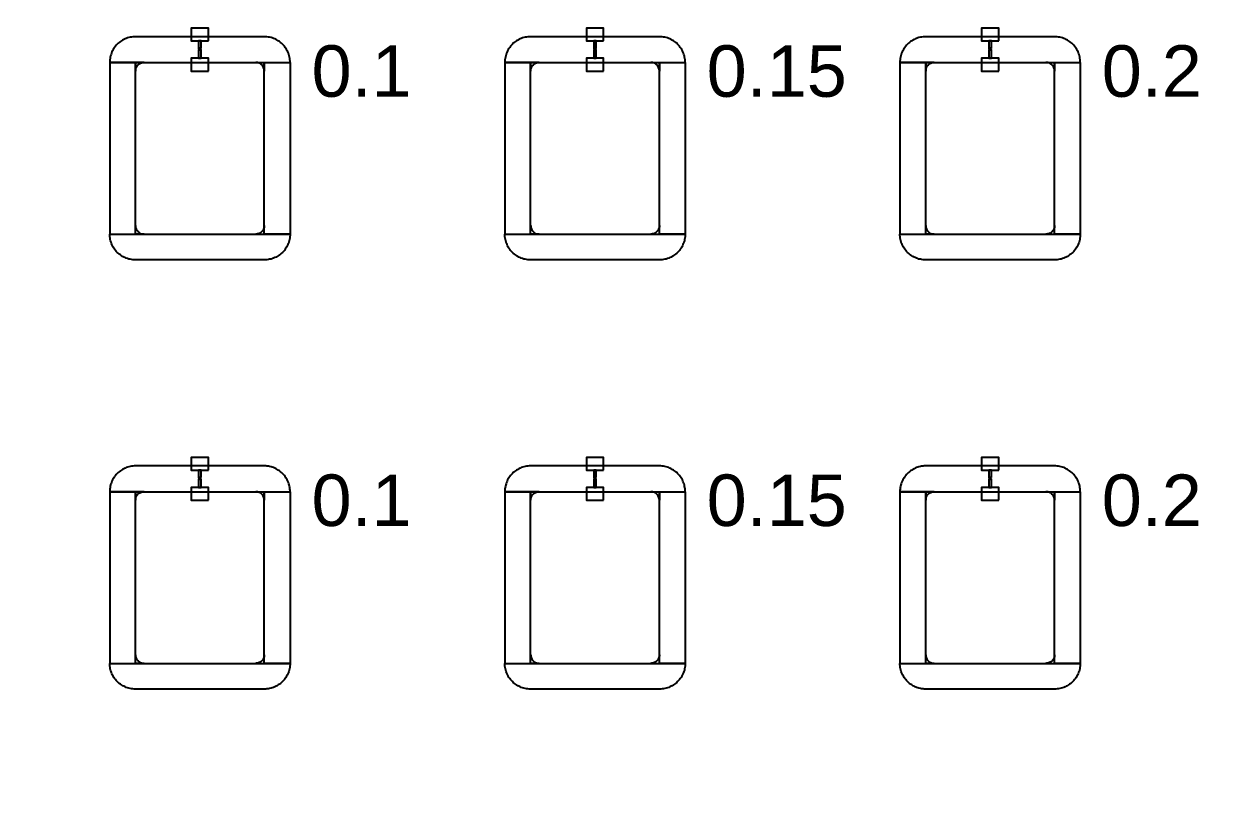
# Model space of a CAD drawing. Extents: x -50000 to 50000, y -50000 to 50000.
# Drawn here: x 18045 to 19432, y -32922 to -32025 of the extents above; entities that cross this region are included whole.
import ezdxf

# ---------------------------------------------------------------- set-up
doc = ezdxf.new("R2010")
doc.units = 0
doc.layers.get('0').update_dxf_attribs({"linetype": 'CONTINUOUS'})
for name, color, linetype in [('BASEMETAL', 4, 'CONTINUOUS'), ('FRAME', 8, 'CONTINUOUS'), ('MARKERS', 2, 'CONTINUOUS')]:
    doc.layers.add(name, color=color, linetype=linetype)
doc.styles.get("Standard").update_dxf_attribs({"font": 'arial.ttf'})

# ---------------------------------------------------------------- blocks, each defined once
blk = doc.blocks.new('CHIP_JARRAY')
for points in [[(3750, 3830), (3855, 3830), (3855, 3830), (3855, 3831.6), (3854.8, 3833.1), (3854.6, 3834.7), (3854.3, 3836.2), (3854, 3837.8), (3853.5, 3839.3), (3853, 3840.8), (3852.4, 3842.2), (3851.7, 3843.6), (3851, 3845), (3850.2, 3846.3), (3849.3, 3847.6), (3848.3, 3848.9), (3847.3, 3850.1), (3846.2, 3851.2), (3845.1, 3852.3), (3843.9, 3853.3), (3842.6, 3854.3), (3841.3, 3855.2), (3840, 3856), (3838.6, 3856.7), (3837.2, 3857.4), (3835.8, 3858), (3834.3, 3858.5), (3832.8, 3859), (3831.2, 3859.3), (3829.7, 3859.6), (3828.1, 3859.8), (3826.6, 3860), (3825, 3860), (3675, 3860), (3673.4, 3860), (3671.9, 3859.8), (3670.3, 3859.6), (3668.8, 3859.3), (3667.2, 3859), (3665.7, 3858.5), (3664.2, 3858), (3662.8, 3857.4), (3661.4, 3856.7), (3660, 3856), (3658.7, 3855.2), (3657.4, 3854.3), (3656.1, 3853.3), (3654.9, 3852.3), (3653.8, 3851.2), (3652.7, 3850.1), (3651.7, 3848.9), (3650.7, 3847.6), (3649.8, 3846.3), (3649, 3845), (3648.3, 3843.6), (3647.6, 3842.2), (3647, 3840.8), (3646.5, 3839.3), (3646, 3837.8), (3645.7, 3836.2), (3645.4, 3834.7), (3645.2, 3833.1), (3645, 3831.6), (3645, 3830), (3645, 3830)], [(4210, 3830), (4315, 3830), (4315, 3830), (4315, 3831.6), (4314.8, 3833.1), (4314.6, 3834.7), (4314.3, 3836.2), (4314, 3837.8), (4313.5, 3839.3), (4313, 3840.8), (4312.4, 3842.2), (4311.7, 3843.6), (4311, 3845), (4310.2, 3846.3), (4309.3, 3847.6), (4308.3, 3848.9), (4307.3, 3850.1), (4306.2, 3851.2), (4305.1, 3852.3), (4303.9, 3853.3), (4302.6, 3854.3), (4301.3, 3855.2), (4300, 3856), (4298.6, 3856.7), (4297.2, 3857.4), (4295.8, 3858), (4294.3, 3858.5), (4292.8, 3859), (4291.2, 3859.3), (4289.7, 3859.6), (4288.1, 3859.8), (4286.6, 3860), (4285, 3860), (4135, 3860), (4133.4, 3860), (4131.9, 3859.8), (4130.3, 3859.6), (4128.8, 3859.3), (4127.2, 3859), (4125.7, 3858.5), (4124.2, 3858), (4122.8, 3857.4), (4121.4, 3856.7), (4120, 3856), (4118.7, 3855.2), (4117.4, 3854.3), (4116.1, 3853.3), (4114.9, 3852.3), (4113.8, 3851.2), (4112.7, 3850.1), (4111.7, 3848.9), (4110.7, 3847.6), (4109.8, 3846.3), (4109, 3845), (4108.3, 3843.6), (4107.6, 3842.2), (4107, 3840.8), (4106.5, 3839.3), (4106, 3837.8), (4105.7, 3836.2), (4105.4, 3834.7), (4105.2, 3833.1), (4105, 3831.6), (4105, 3830), (4105, 3830)], [(4670, 3830), (4775, 3830), (4775, 3830), (4775, 3831.6), (4774.8, 3833.1), (4774.6, 3834.7), (4774.3, 3836.2), (4774, 3837.8), (4773.5, 3839.3), (4773, 3840.8), (4772.4, 3842.2), (4771.7, 3843.6), (4771, 3845), (4770.2, 3846.3), (4769.3, 3847.6), (4768.3, 3848.9), (4767.3, 3850.1), (4766.2, 3851.2), (4765.1, 3852.3), (4763.9, 3853.3), (4762.6, 3854.3), (4761.3, 3855.2), (4760, 3856), (4758.6, 3856.7), (4757.2, 3857.4), (4755.8, 3858), (4754.3, 3858.5), (4752.8, 3859), (4751.2, 3859.3), (4749.7, 3859.6), (4748.1, 3859.8), (4746.6, 3860), (4745, 3860), (4595, 3860), (4593.4, 3860), (4591.9, 3859.8), (4590.3, 3859.6), (4588.8, 3859.3), (4587.2, 3859), (4585.7, 3858.5), (4584.2, 3858), (4582.8, 3857.4), (4581.4, 3856.7), (4580, 3856), (4578.7, 3855.2), (4577.4, 3854.3), (4576.1, 3853.3), (4574.9, 3852.3), (4573.8, 3851.2), (4572.7, 3850.1), (4571.7, 3848.9), (4570.7, 3847.6), (4569.8, 3846.3), (4569, 3845), (4568.3, 3843.6), (4567.6, 3842.2), (4567, 3840.8), (4566.5, 3839.3), (4566, 3837.8), (4565.7, 3836.2), (4565.4, 3834.7), (4565.2, 3833.1), (4565, 3831.6), (4565, 3830), (4565, 3830)], [(3675, 3630), (3675, 3830), (3645, 3830), (3645, 3630)], [(3675, 3830), (3675, 3820), (3675.1, 3821), (3675.2, 3822.1), (3675.5, 3823.1), (3675.9, 3824.1), (3676.3, 3825), (3676.9, 3825.9), (3677.6, 3826.7), (3678.3, 3827.4), (3679.1, 3828.1), (3680, 3828.7), (3680.9, 3829.1), (3681.9, 3829.5), (3682.9, 3829.8), (3684, 3829.9), (3685, 3830)], [(3825, 3830), (3825, 3820), (3824.9, 3821), (3824.8, 3822.1), (3824.5, 3823.1), (3824.1, 3824.1), (3823.7, 3825), (3823.1, 3825.9), (3822.4, 3826.7), (3821.7, 3827.4), (3820.9, 3828.1), (3820, 3828.7), (3819.1, 3829.1), (3818.1, 3829.5), (3817.1, 3829.8), (3816, 3829.9), (3815, 3830)], [(3825, 3630), (3825, 3830), (3855, 3830), (3855, 3630)], [(4135, 3630), (4135, 3830), (4105, 3830), (4105, 3630)], [(4135, 3830), (4135, 3820), (4135.1, 3821), (4135.2, 3822.1), (4135.5, 3823.1), (4135.9, 3824.1), (4136.3, 3825), (4136.9, 3825.9), (4137.6, 3826.7), (4138.3, 3827.4), (4139.1, 3828.1), (4140, 3828.7), (4140.9, 3829.1), (4141.9, 3829.5), (4142.9, 3829.8), (4144, 3829.9), (4145, 3830)], [(4285, 3830), (4285, 3820), (4284.9, 3821), (4284.8, 3822.1), (4284.5, 3823.1), (4284.1, 3824.1), (4283.7, 3825), (4283.1, 3825.9), (4282.4, 3826.7), (4281.7, 3827.4), (4280.9, 3828.1), (4280, 3828.7), (4279.1, 3829.1), (4278.1, 3829.5), (4277.1, 3829.8), (4276, 3829.9), (4275, 3830)], [(4285, 3630), (4285, 3830), (4315, 3830), (4315, 3630)], [(4595, 3630), (4595, 3830), (4565, 3830), (4565, 3630)], [(4595, 3830), (4595, 3820), (4595.1, 3821), (4595.2, 3822.1), (4595.5, 3823.1), (4595.9, 3824.1), (4596.3, 3825), (4596.9, 3825.9), (4597.6, 3826.7), (4598.3, 3827.4), (4599.1, 3828.1), (4600, 3828.7), (4600.9, 3829.1), (4601.9, 3829.5), (4602.9, 3829.8), (4604, 3829.9), (4605, 3830)], [(4745, 3830), (4745, 3820), (4744.9, 3821), (4744.8, 3822.1), (4744.5, 3823.1), (4744.1, 3824.1), (4743.7, 3825), (4743.1, 3825.9), (4742.4, 3826.7), (4741.7, 3827.4), (4740.9, 3828.1), (4740, 3828.7), (4739.1, 3829.1), (4738.1, 3829.5), (4737.1, 3829.8), (4736, 3829.9), (4735, 3830)], [(4745, 3630), (4745, 3830), (4775, 3830), (4775, 3630)], [(3675, 3630), (3675, 3640), (3675.1, 3639), (3675.2, 3637.9), (3675.5, 3636.9), (3675.9, 3635.9), (3676.3, 3635), (3676.9, 3634.1), (3677.6, 3633.3), (3678.3, 3632.6), (3679.1, 3631.9), (3680, 3631.3), (3680.9, 3630.9), (3681.9, 3630.5), (3682.9, 3630.2), (3684, 3630.1), (3685, 3630)], [(3825, 3630), (3825, 3640), (3824.9, 3639), (3824.8, 3637.9), (3824.5, 3636.9), (3824.1, 3635.9), (3823.7, 3635), (3823.1, 3634.1), (3822.4, 3633.3), (3821.7, 3632.6), (3820.9, 3631.9), (3820, 3631.3), (3819.1, 3630.9), (3818.1, 3630.5), (3817.1, 3630.2), (3816, 3630.1), (3815, 3630)], [(4135, 3630), (4135, 3640), (4135.1, 3639), (4135.2, 3637.9), (4135.5, 3636.9), (4135.9, 3635.9), (4136.3, 3635), (4136.9, 3634.1), (4137.6, 3633.3), (4138.3, 3632.6), (4139.1, 3631.9), (4140, 3631.3), (4140.9, 3630.9), (4141.9, 3630.5), (4142.9, 3630.2), (4144, 3630.1), (4145, 3630)], [(4285, 3630), (4285, 3640), (4284.9, 3639), (4284.8, 3637.9), (4284.5, 3636.9), (4284.1, 3635.9), (4283.7, 3635), (4283.1, 3634.1), (4282.4, 3633.3), (4281.7, 3632.6), (4280.9, 3631.9), (4280, 3631.3), (4279.1, 3630.9), (4278.1, 3630.5), (4277.1, 3630.2), (4276, 3630.1), (4275, 3630)], [(4595, 3630), (4595, 3640), (4595.1, 3639), (4595.2, 3637.9), (4595.5, 3636.9), (4595.9, 3635.9), (4596.3, 3635), (4596.9, 3634.1), (4597.6, 3633.3), (4598.3, 3632.6), (4599.1, 3631.9), (4600, 3631.3), (4600.9, 3630.9), (4601.9, 3630.5), (4602.9, 3630.2), (4604, 3630.1), (4605, 3630)], [(4745, 3630), (4745, 3640), (4744.9, 3639), (4744.8, 3637.9), (4744.5, 3636.9), (4744.1, 3635.9), (4743.7, 3635), (4743.1, 3634.1), (4742.4, 3633.3), (4741.7, 3632.6), (4740.9, 3631.9), (4740, 3631.3), (4739.1, 3630.9), (4738.1, 3630.5), (4737.1, 3630.2), (4736, 3630.1), (4735, 3630)], [(3750, 3630), (3855, 3630), (3855, 3630), (3855, 3628.4), (3854.8, 3626.9), (3854.6, 3625.3), (3854.3, 3623.8), (3854, 3622.2), (3853.5, 3620.7), (3853, 3619.2), (3852.4, 3617.8), (3851.7, 3616.4), (3851, 3615), (3850.2, 3613.7), (3849.3, 3612.4), (3848.3, 3611.1), (3847.3, 3609.9), (3846.2, 3608.8), (3845.1, 3607.7), (3843.9, 3606.7), (3842.6, 3605.7), (3841.3, 3604.8), (3840, 3604), (3838.6, 3603.3), (3837.2, 3602.6), (3835.8, 3602), (3834.3, 3601.5), (3832.8, 3601), (3831.2, 3600.7), (3829.7, 3600.4), (3828.1, 3600.2), (3826.6, 3600), (3825, 3600), (3675, 3600), (3673.4, 3600), (3671.9, 3600.2), (3670.3, 3600.4), (3668.8, 3600.7), (3667.2, 3601), (3665.7, 3601.5), (3664.2, 3602), (3662.8, 3602.6), (3661.4, 3603.3), (3660, 3604), (3658.7, 3604.8), (3657.4, 3605.7), (3656.1, 3606.7), (3654.9, 3607.7), (3653.8, 3608.8), (3652.7, 3609.9), (3651.7, 3611.1), (3650.7, 3612.4), (3649.8, 3613.7), (3649, 3615), (3648.3, 3616.4), (3647.6, 3617.8), (3647, 3619.2), (3646.5, 3620.7), (3646, 3622.2), (3645.7, 3623.8), (3645.4, 3625.3), (3645.2, 3626.9), (3645, 3628.4), (3645, 3630), (3645, 3630)], [(4210, 3630), (4315, 3630), (4315, 3630), (4315, 3628.4), (4314.8, 3626.9), (4314.6, 3625.3), (4314.3, 3623.8), (4314, 3622.2), (4313.5, 3620.7), (4313, 3619.2), (4312.4, 3617.8), (4311.7, 3616.4), (4311, 3615), (4310.2, 3613.7), (4309.3, 3612.4), (4308.3, 3611.1), (4307.3, 3609.9), (4306.2, 3608.8), (4305.1, 3607.7), (4303.9, 3606.7), (4302.6, 3605.7), (4301.3, 3604.8), (4300, 3604), (4298.6, 3603.3), (4297.2, 3602.6), (4295.8, 3602), (4294.3, 3601.5), (4292.8, 3601), (4291.2, 3600.7), (4289.7, 3600.4), (4288.1, 3600.2), (4286.6, 3600), (4285, 3600), (4135, 3600), (4133.4, 3600), (4131.9, 3600.2), (4130.3, 3600.4), (4128.8, 3600.7), (4127.2, 3601), (4125.7, 3601.5), (4124.2, 3602), (4122.8, 3602.6), (4121.4, 3603.3), (4120, 3604), (4118.7, 3604.8), (4117.4, 3605.7), (4116.1, 3606.7), (4114.9, 3607.7), (4113.8, 3608.8), (4112.7, 3609.9), (4111.7, 3611.1), (4110.7, 3612.4), (4109.8, 3613.7), (4109, 3615), (4108.3, 3616.4), (4107.6, 3617.8), (4107, 3619.2), (4106.5, 3620.7), (4106, 3622.2), (4105.7, 3623.8), (4105.4, 3625.3), (4105.2, 3626.9), (4105, 3628.4), (4105, 3630), (4105, 3630)], [(4670, 3630), (4775, 3630), (4775, 3630), (4775, 3628.4), (4774.8, 3626.9), (4774.6, 3625.3), (4774.3, 3623.8), (4774, 3622.2), (4773.5, 3620.7), (4773, 3619.2), (4772.4, 3617.8), (4771.7, 3616.4), (4771, 3615), (4770.2, 3613.7), (4769.3, 3612.4), (4768.3, 3611.1), (4767.3, 3609.9), (4766.2, 3608.8), (4765.1, 3607.7), (4763.9, 3606.7), (4762.6, 3605.7), (4761.3, 3604.8), (4760, 3604), (4758.6, 3603.3), (4757.2, 3602.6), (4755.8, 3602), (4754.3, 3601.5), (4752.8, 3601), (4751.2, 3600.7), (4749.7, 3600.4), (4748.1, 3600.2), (4746.6, 3600), (4745, 3600), (4595, 3600), (4593.4, 3600), (4591.9, 3600.2), (4590.3, 3600.4), (4588.8, 3600.7), (4587.2, 3601), (4585.7, 3601.5), (4584.2, 3602), (4582.8, 3602.6), (4581.4, 3603.3), (4580, 3604), (4578.7, 3604.8), (4577.4, 3605.7), (4576.1, 3606.7), (4574.9, 3607.7), (4573.8, 3608.8), (4572.7, 3609.9), (4571.7, 3611.1), (4570.7, 3612.4), (4569.8, 3613.7), (4569, 3615), (4568.3, 3616.4), (4567.6, 3617.8), (4567, 3619.2), (4566.5, 3620.7), (4566, 3622.2), (4565.7, 3623.8), (4565.4, 3625.3), (4565.2, 3626.9), (4565, 3628.4), (4565, 3630), (4565, 3630)], [(3750, 3330), (3855, 3330), (3855, 3330), (3855, 3331.6), (3854.8, 3333.1), (3854.6, 3334.7), (3854.3, 3336.2), (3854, 3337.8), (3853.5, 3339.3), (3853, 3340.8), (3852.4, 3342.2), (3851.7, 3343.6), (3851, 3345), (3850.2, 3346.3), (3849.3, 3347.6), (3848.3, 3348.9), (3847.3, 3350.1), (3846.2, 3351.2), (3845.1, 3352.3), (3843.9, 3353.3), (3842.6, 3354.3), (3841.3, 3355.2), (3840, 3356), (3838.6, 3356.7), (3837.2, 3357.4), (3835.8, 3358), (3834.3, 3358.5), (3832.8, 3359), (3831.2, 3359.3), (3829.7, 3359.6), (3828.1, 3359.8), (3826.6, 3360), (3825, 3360), (3675, 3360), (3673.4, 3360), (3671.9, 3359.8), (3670.3, 3359.6), (3668.8, 3359.3), (3667.2, 3359), (3665.7, 3358.5), (3664.2, 3358), (3662.8, 3357.4), (3661.4, 3356.7), (3660, 3356), (3658.7, 3355.2), (3657.4, 3354.3), (3656.1, 3353.3), (3654.9, 3352.3), (3653.8, 3351.2), (3652.7, 3350.1), (3651.7, 3348.9), (3650.7, 3347.6), (3649.8, 3346.3), (3649, 3345), (3648.3, 3343.6), (3647.6, 3342.2), (3647, 3340.8), (3646.5, 3339.3), (3646, 3337.8), (3645.7, 3336.2), (3645.4, 3334.7), (3645.2, 3333.1), (3645, 3331.6), (3645, 3330), (3645, 3330)], [(4210, 3330), (4315, 3330), (4315, 3330), (4315, 3331.6), (4314.8, 3333.1), (4314.6, 3334.7), (4314.3, 3336.2), (4314, 3337.8), (4313.5, 3339.3), (4313, 3340.8), (4312.4, 3342.2), (4311.7, 3343.6), (4311, 3345), (4310.2, 3346.3), (4309.3, 3347.6), (4308.3, 3348.9), (4307.3, 3350.1), (4306.2, 3351.2), (4305.1, 3352.3), (4303.9, 3353.3), (4302.6, 3354.3), (4301.3, 3355.2), (4300, 3356), (4298.6, 3356.7), (4297.2, 3357.4), (4295.8, 3358), (4294.3, 3358.5), (4292.8, 3359), (4291.2, 3359.3), (4289.7, 3359.6), (4288.1, 3359.8), (4286.6, 3360), (4285, 3360), (4135, 3360), (4133.4, 3360), (4131.9, 3359.8), (4130.3, 3359.6), (4128.8, 3359.3), (4127.2, 3359), (4125.7, 3358.5), (4124.2, 3358), (4122.8, 3357.4), (4121.4, 3356.7), (4120, 3356), (4118.7, 3355.2), (4117.4, 3354.3), (4116.1, 3353.3), (4114.9, 3352.3), (4113.8, 3351.2), (4112.7, 3350.1), (4111.7, 3348.9), (4110.7, 3347.6), (4109.8, 3346.3), (4109, 3345), (4108.3, 3343.6), (4107.6, 3342.2), (4107, 3340.8), (4106.5, 3339.3), (4106, 3337.8), (4105.7, 3336.2), (4105.4, 3334.7), (4105.2, 3333.1), (4105, 3331.6), (4105, 3330), (4105, 3330)], [(4670, 3330), (4775, 3330), (4775, 3330), (4775, 3331.6), (4774.8, 3333.1), (4774.6, 3334.7), (4774.3, 3336.2), (4774, 3337.8), (4773.5, 3339.3), (4773, 3340.8), (4772.4, 3342.2), (4771.7, 3343.6), (4771, 3345), (4770.2, 3346.3), (4769.3, 3347.6), (4768.3, 3348.9), (4767.3, 3350.1), (4766.2, 3351.2), (4765.1, 3352.3), (4763.9, 3353.3), (4762.6, 3354.3), (4761.3, 3355.2), (4760, 3356), (4758.6, 3356.7), (4757.2, 3357.4), (4755.8, 3358), (4754.3, 3358.5), (4752.8, 3359), (4751.2, 3359.3), (4749.7, 3359.6), (4748.1, 3359.8), (4746.6, 3360), (4745, 3360), (4595, 3360), (4593.4, 3360), (4591.9, 3359.8), (4590.3, 3359.6), (4588.8, 3359.3), (4587.2, 3359), (4585.7, 3358.5), (4584.2, 3358), (4582.8, 3357.4), (4581.4, 3356.7), (4580, 3356), (4578.7, 3355.2), (4577.4, 3354.3), (4576.1, 3353.3), (4574.9, 3352.3), (4573.8, 3351.2), (4572.7, 3350.1), (4571.7, 3348.9), (4570.7, 3347.6), (4569.8, 3346.3), (4569, 3345), (4568.3, 3343.6), (4567.6, 3342.2), (4567, 3340.8), (4566.5, 3339.3), (4566, 3337.8), (4565.7, 3336.2), (4565.4, 3334.7), (4565.2, 3333.1), (4565, 3331.6), (4565, 3330), (4565, 3330)], [(3675, 3130), (3675, 3330), (3645, 3330), (3645, 3130)], [(3675, 3330), (3675, 3320), (3675.1, 3321), (3675.2, 3322.1), (3675.5, 3323.1), (3675.9, 3324.1), (3676.3, 3325), (3676.9, 3325.9), (3677.6, 3326.7), (3678.3, 3327.4), (3679.1, 3328.1), (3680, 3328.7), (3680.9, 3329.1), (3681.9, 3329.5), (3682.9, 3329.8), (3684, 3329.9), (3685, 3330)], [(3825, 3330), (3825, 3320), (3824.9, 3321), (3824.8, 3322.1), (3824.5, 3323.1), (3824.1, 3324.1), (3823.7, 3325), (3823.1, 3325.9), (3822.4, 3326.7), (3821.7, 3327.4), (3820.9, 3328.1), (3820, 3328.7), (3819.1, 3329.1), (3818.1, 3329.5), (3817.1, 3329.8), (3816, 3329.9), (3815, 3330)], [(3825, 3130), (3825, 3330), (3855, 3330), (3855, 3130)], [(4135, 3130), (4135, 3330), (4105, 3330), (4105, 3130)], [(4135, 3330), (4135, 3320), (4135.1, 3321), (4135.2, 3322.1), (4135.5, 3323.1), (4135.9, 3324.1), (4136.3, 3325), (4136.9, 3325.9), (4137.6, 3326.7), (4138.3, 3327.4), (4139.1, 3328.1), (4140, 3328.7), (4140.9, 3329.1), (4141.9, 3329.5), (4142.9, 3329.8), (4144, 3329.9), (4145, 3330)], [(4285, 3330), (4285, 3320), (4284.9, 3321), (4284.8, 3322.1), (4284.5, 3323.1), (4284.1, 3324.1), (4283.7, 3325), (4283.1, 3325.9), (4282.4, 3326.7), (4281.7, 3327.4), (4280.9, 3328.1), (4280, 3328.7), (4279.1, 3329.1), (4278.1, 3329.5), (4277.1, 3329.8), (4276, 3329.9), (4275, 3330)], [(4285, 3130), (4285, 3330), (4315, 3330), (4315, 3130)], [(4595, 3130), (4595, 3330), (4565, 3330), (4565, 3130)], [(4595, 3330), (4595, 3320), (4595.1, 3321), (4595.2, 3322.1), (4595.5, 3323.1), (4595.9, 3324.1), (4596.3, 3325), (4596.9, 3325.9), (4597.6, 3326.7), (4598.3, 3327.4), (4599.1, 3328.1), (4600, 3328.7), (4600.9, 3329.1), (4601.9, 3329.5), (4602.9, 3329.8), (4604, 3329.9), (4605, 3330)], [(4745, 3330), (4745, 3320), (4744.9, 3321), (4744.8, 3322.1), (4744.5, 3323.1), (4744.1, 3324.1), (4743.7, 3325), (4743.1, 3325.9), (4742.4, 3326.7), (4741.7, 3327.4), (4740.9, 3328.1), (4740, 3328.7), (4739.1, 3329.1), (4738.1, 3329.5), (4737.1, 3329.8), (4736, 3329.9), (4735, 3330)], [(4745, 3130), (4745, 3330), (4775, 3330), (4775, 3130)], [(3675, 3130), (3675, 3140), (3675.1, 3139), (3675.2, 3137.9), (3675.5, 3136.9), (3675.9, 3135.9), (3676.3, 3135), (3676.9, 3134.1), (3677.6, 3133.3), (3678.3, 3132.6), (3679.1, 3131.9), (3680, 3131.3), (3680.9, 3130.9), (3681.9, 3130.5), (3682.9, 3130.2), (3684, 3130.1), (3685, 3130)], [(3825, 3130), (3825, 3140), (3824.9, 3139), (3824.8, 3137.9), (3824.5, 3136.9), (3824.1, 3135.9), (3823.7, 3135), (3823.1, 3134.1), (3822.4, 3133.3), (3821.7, 3132.6), (3820.9, 3131.9), (3820, 3131.3), (3819.1, 3130.9), (3818.1, 3130.5), (3817.1, 3130.2), (3816, 3130.1), (3815, 3130)], [(4135, 3130), (4135, 3140), (4135.1, 3139), (4135.2, 3137.9), (4135.5, 3136.9), (4135.9, 3135.9), (4136.3, 3135), (4136.9, 3134.1), (4137.6, 3133.3), (4138.3, 3132.6), (4139.1, 3131.9), (4140, 3131.3), (4140.9, 3130.9), (4141.9, 3130.5), (4142.9, 3130.2), (4144, 3130.1), (4145, 3130)], [(4285, 3130), (4285, 3140), (4284.9, 3139), (4284.8, 3137.9), (4284.5, 3136.9), (4284.1, 3135.9), (4283.7, 3135), (4283.1, 3134.1), (4282.4, 3133.3), (4281.7, 3132.6), (4280.9, 3131.9), (4280, 3131.3), (4279.1, 3130.9), (4278.1, 3130.5), (4277.1, 3130.2), (4276, 3130.1), (4275, 3130)], [(4595, 3130), (4595, 3140), (4595.1, 3139), (4595.2, 3137.9), (4595.5, 3136.9), (4595.9, 3135.9), (4596.3, 3135), (4596.9, 3134.1), (4597.6, 3133.3), (4598.3, 3132.6), (4599.1, 3131.9), (4600, 3131.3), (4600.9, 3130.9), (4601.9, 3130.5), (4602.9, 3130.2), (4604, 3130.1), (4605, 3130)], [(4745, 3130), (4745, 3140), (4744.9, 3139), (4744.8, 3137.9), (4744.5, 3136.9), (4744.1, 3135.9), (4743.7, 3135), (4743.1, 3134.1), (4742.4, 3133.3), (4741.7, 3132.6), (4740.9, 3131.9), (4740, 3131.3), (4739.1, 3130.9), (4738.1, 3130.5), (4737.1, 3130.2), (4736, 3130.1), (4735, 3130)], [(3750, 3130), (3855, 3130), (3855, 3130), (3855, 3128.4), (3854.8, 3126.9), (3854.6, 3125.3), (3854.3, 3123.8), (3854, 3122.2), (3853.5, 3120.7), (3853, 3119.2), (3852.4, 3117.8), (3851.7, 3116.4), (3851, 3115), (3850.2, 3113.7), (3849.3, 3112.4), (3848.3, 3111.1), (3847.3, 3109.9), (3846.2, 3108.8), (3845.1, 3107.7), (3843.9, 3106.7), (3842.6, 3105.7), (3841.3, 3104.8), (3840, 3104), (3838.6, 3103.3), (3837.2, 3102.6), (3835.8, 3102), (3834.3, 3101.5), (3832.8, 3101), (3831.2, 3100.7), (3829.7, 3100.4), (3828.1, 3100.2), (3826.6, 3100), (3825, 3100), (3675, 3100), (3673.4, 3100), (3671.9, 3100.2), (3670.3, 3100.4), (3668.8, 3100.7), (3667.2, 3101), (3665.7, 3101.5), (3664.2, 3102), (3662.8, 3102.6), (3661.4, 3103.3), (3660, 3104), (3658.7, 3104.8), (3657.4, 3105.7), (3656.1, 3106.7), (3654.9, 3107.7), (3653.8, 3108.8), (3652.7, 3109.9), (3651.7, 3111.1), (3650.7, 3112.4), (3649.8, 3113.7), (3649, 3115), (3648.3, 3116.4), (3647.6, 3117.8), (3647, 3119.2), (3646.5, 3120.7), (3646, 3122.2), (3645.7, 3123.8), (3645.4, 3125.3), (3645.2, 3126.9), (3645, 3128.4), (3645, 3130), (3645, 3130)], [(4210, 3130), (4315, 3130), (4315, 3130), (4315, 3128.4), (4314.8, 3126.9), (4314.6, 3125.3), (4314.3, 3123.8), (4314, 3122.2), (4313.5, 3120.7), (4313, 3119.2), (4312.4, 3117.8), (4311.7, 3116.4), (4311, 3115), (4310.2, 3113.7), (4309.3, 3112.4), (4308.3, 3111.1), (4307.3, 3109.9), (4306.2, 3108.8), (4305.1, 3107.7), (4303.9, 3106.7), (4302.6, 3105.7), (4301.3, 3104.8), (4300, 3104), (4298.6, 3103.3), (4297.2, 3102.6), (4295.8, 3102), (4294.3, 3101.5), (4292.8, 3101), (4291.2, 3100.7), (4289.7, 3100.4), (4288.1, 3100.2), (4286.6, 3100), (4285, 3100), (4135, 3100), (4133.4, 3100), (4131.9, 3100.2), (4130.3, 3100.4), (4128.8, 3100.7), (4127.2, 3101), (4125.7, 3101.5), (4124.2, 3102), (4122.8, 3102.6), (4121.4, 3103.3), (4120, 3104), (4118.7, 3104.8), (4117.4, 3105.7), (4116.1, 3106.7), (4114.9, 3107.7), (4113.8, 3108.8), (4112.7, 3109.9), (4111.7, 3111.1), (4110.7, 3112.4), (4109.8, 3113.7), (4109, 3115), (4108.3, 3116.4), (4107.6, 3117.8), (4107, 3119.2), (4106.5, 3120.7), (4106, 3122.2), (4105.7, 3123.8), (4105.4, 3125.3), (4105.2, 3126.9), (4105, 3128.4), (4105, 3130), (4105, 3130)], [(4670, 3130), (4775, 3130), (4775, 3130), (4775, 3128.4), (4774.8, 3126.9), (4774.6, 3125.3), (4774.3, 3123.8), (4774, 3122.2), (4773.5, 3120.7), (4773, 3119.2), (4772.4, 3117.8), (4771.7, 3116.4), (4771, 3115), (4770.2, 3113.7), (4769.3, 3112.4), (4768.3, 3111.1), (4767.3, 3109.9), (4766.2, 3108.8), (4765.1, 3107.7), (4763.9, 3106.7), (4762.6, 3105.7), (4761.3, 3104.8), (4760, 3104), (4758.6, 3103.3), (4757.2, 3102.6), (4755.8, 3102), (4754.3, 3101.5), (4752.8, 3101), (4751.2, 3100.7), (4749.7, 3100.4), (4748.1, 3100.2), (4746.6, 3100), (4745, 3100), (4595, 3100), (4593.4, 3100), (4591.9, 3100.2), (4590.3, 3100.4), (4588.8, 3100.7), (4587.2, 3101), (4585.7, 3101.5), (4584.2, 3102), (4582.8, 3102.6), (4581.4, 3103.3), (4580, 3104), (4578.7, 3104.8), (4577.4, 3105.7), (4576.1, 3106.7), (4574.9, 3107.7), (4573.8, 3108.8), (4572.7, 3109.9), (4571.7, 3111.1), (4570.7, 3112.4), (4569.8, 3113.7), (4569, 3115), (4568.3, 3116.4), (4567.6, 3117.8), (4567, 3119.2), (4566.5, 3120.7), (4566, 3122.2), (4565.7, 3123.8), (4565.4, 3125.3), (4565.2, 3126.9), (4565, 3128.4), (4565, 3130), (4565, 3130)]]:
    blk.add_lwpolyline(points, close=True)
at = {"layer": 'JUNCTION'}
for points in [[(3760, 3855), (3760, 3870), (3740, 3870), (3740, 3855)], [(4220, 3855), (4220, 3870), (4200, 3870), (4200, 3855)], [(4680, 3855), (4680, 3870), (4660, 3870), (4660, 3855)], [(3751.5, 3846.5), (3751.5, 3855), (3748.5, 3855), (3748.5, 3846.5)], [(3751.5, 3844.5), (3750.1, 3845), (3749.9, 3845), (3748.5, 3844.5)], [(3751.5, 3835), (3751.5, 3844.5), (3748.5, 3844.5), (3748.5, 3835)], [(3750.1, 3845), (3750.1, 3846.4), (3749.9, 3846.4), (3749.9, 3845)], [(4211.5, 3846.5), (4211.5, 3855), (4208.5, 3855), (4208.5, 3846.5)], [(4211.5, 3844.5), (4210.1, 3845), (4209.9, 3845), (4208.5, 3844.5)], [(4211.5, 3835), (4211.5, 3844.5), (4208.5, 3844.5), (4208.5, 3835)], [(4210.1, 3845), (4210.1, 3846.4), (4209.9, 3846.4), (4209.9, 3845)], [(4671.5, 3846.5), (4671.5, 3855), (4668.5, 3855), (4668.5, 3846.5)], [(4671.5, 3844.5), (4670.1, 3845), (4669.9, 3845), (4668.5, 3844.5)], [(4671.5, 3835), (4671.5, 3844.5), (4668.5, 3844.5), (4668.5, 3835)], [(4670.1, 3845), (4670.1, 3846.4), (4669.9, 3846.4), (4669.9, 3845)], [(3760, 3820), (3760, 3835), (3740, 3835), (3740, 3820)], [(4220, 3820), (4220, 3835), (4200, 3835), (4200, 3820)], [(4680, 3820), (4680, 3835), (4660, 3835), (4660, 3820)], [(3760, 3355), (3760, 3370), (3740, 3370), (3740, 3355)], [(4220, 3355), (4220, 3370), (4200, 3370), (4200, 3355)], [(4680, 3355), (4680, 3370), (4660, 3370), (4660, 3355)], [(3751.5, 3346.5), (3751.5, 3355), (3748.5, 3355), (3748.5, 3346.5)], [(3751.5, 3344.5), (3750.1, 3345), (3749.9, 3345), (3748.5, 3344.5)], [(3751.5, 3335), (3751.5, 3344.5), (3748.5, 3344.5), (3748.5, 3335)], [(3750.1, 3345), (3750.1, 3346.4), (3749.9, 3346.4), (3749.9, 3345)], [(4211.5, 3346.5), (4211.5, 3355), (4208.5, 3355), (4208.5, 3346.5)], [(4211.5, 3344.5), (4210.1, 3345), (4209.9, 3345), (4208.5, 3344.5)], [(4211.5, 3335), (4211.5, 3344.5), (4208.5, 3344.5), (4208.5, 3335)], [(4210.1, 3345), (4210.1, 3346.4), (4209.9, 3346.4), (4209.9, 3345)], [(4671.5, 3346.5), (4671.5, 3355), (4668.5, 3355), (4668.5, 3346.5)], [(4671.5, 3344.5), (4670.1, 3345), (4669.9, 3345), (4668.5, 3344.5)], [(4671.5, 3335), (4671.5, 3344.5), (4668.5, 3344.5), (4668.5, 3335)], [(4670.1, 3345), (4670.1, 3346.4), (4669.9, 3346.4), (4669.9, 3345)], [(3760, 3320), (3760, 3335), (3740, 3335), (3740, 3320)], [(4220, 3320), (4220, 3335), (4200, 3335), (4200, 3320)], [(4680, 3320), (4680, 3335), (4660, 3335), (4660, 3320)]]:
    blk.add_lwpolyline(points, close=True, dxfattribs=at)
at = {"layer": 'UNDERCUT'}
for points in [[(3751.5, 3846.4), (3751.5, 3846.5), (3748.5, 3846.5), (3748.5, 3846.4)], [(4211.5, 3846.4), (4211.5, 3846.5), (4208.5, 3846.5), (4208.5, 3846.4)], [(4671.5, 3846.4), (4671.5, 3846.5), (4668.5, 3846.5), (4668.5, 3846.4)], [(3751.5, 3346.4), (3751.5, 3346.5), (3748.5, 3346.5), (3748.5, 3346.4)], [(4211.5, 3346.4), (4211.5, 3346.5), (4208.5, 3346.5), (4208.5, 3346.4)], [(4671.5, 3346.4), (4671.5, 3346.5), (4668.5, 3346.5), (4668.5, 3346.4)]]:
    blk.add_lwpolyline(points, close=True, dxfattribs=at)
at = {"layer": 'MARKERS'}
for s, p in [('0.1', (3880, 3790)), ('0.15', (4340, 3790)), ('0.2', (4800, 3790)), ('0.1', (3880, 3290)), ('0.15', (4340, 3290)), ('0.2', (4800, 3290))]:
    blk.add_text(s, height=60, dxfattribs=at).set_placement(p)

msp = doc.modelspace()

# ---------------------------------------------------------------- linework, layer by layer
at = {"layer": 'FRAME'}
for radius in [50000, 49500]:
    msp.add_circle((0, 0), radius, dxfattribs=at)

# ---------------------------------------------------------------- block references
at = {"layer": 'BASEMETAL'}
msp.add_blockref('CHIP_JARRAY', (14500, -35900), dxfattribs=at)

doc.saveas('drawing.dxf')
